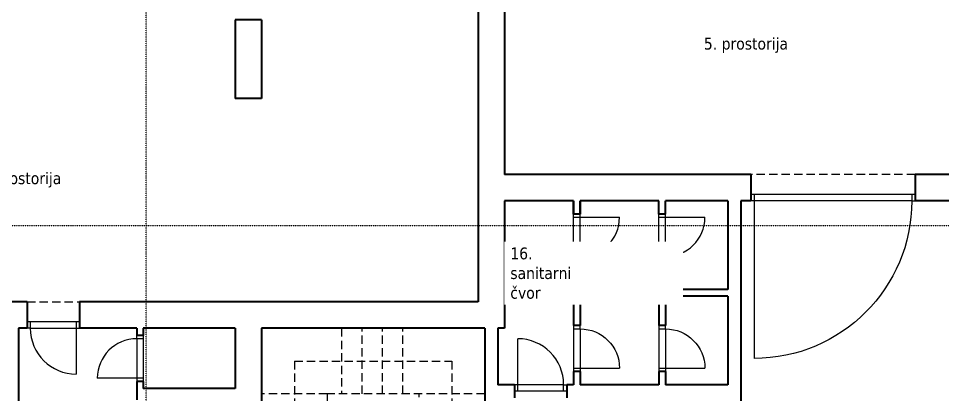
# Model space of a CAD drawing. Header units: millimetres. Extents: x 195897 to 285417, y -229751 to -116129.
# Drawn here: x 197792 to 199199, y -222915 to -222342 of the extents above; entities that cross this region are included whole.
import ezdxf

# ---------------------------------------------------------------- set-up
doc = ezdxf.new("R2010")
doc.units = ezdxf.units.MM
doc.header["$PDMODE"] = 2
doc.linetypes.add('ACAD_ISO03W100', pattern=[30, 12, -18])
doc.linetypes.add('HIDDENX2', pattern=[19.05, 12.7, -6.35])
doc.layers.get('0').update_dxf_attribs({"lineweight": 0})
doc.layers.get('Defpoints').update_dxf_attribs({"color": 250, "lineweight": 0})
doc.layers.add('07-kote', color=70, linetype='Continuous', lineweight=9)
doc.layers.add('TP_01 - 0.50', color=1, linetype='Continuous', lineweight=40)
for name, color, linetype in [('TP_Hidden', 8, 'HIDDENX2'), ('TP_Otvori', 8, 'Continuous'), ('TP_Otvori.block', 8, 'Continuous'), ('zidovi', 1, 'Continuous')]:
    doc.layers.add(name, color=color, linetype=linetype)
doc.styles.add('OPIS', font='hrcom.shx', dxfattribs={"width": 0.8, "height": 20})
doc.styles.add('tahoma10', font='tahoma.ttf', dxfattribs={"height": 2})
doc.dimstyles.new('ISO-25', dxfattribs={"dimtxt": 20, "dimasz": 10, "dimexe": 10, "dimexo": 10, "dimgap": 4, "dimtad": 1, "dimdec": 0, "dimtxsty": 'OPIS', "dimblk": 'ARCHTICK', "dimcen": 10, "dimdle": 10, "dimadec": 0, "dimazin": 0, "dimtfac": 1, "dimtdec": 0, "dimtix": 1, "dimtmove": 0, "dimatfit": 3, "dimldrblk": 'ARCHTICK', "dimfxl": 10, "dimfxlon": 1, "dimarcsym": 0})

# ---------------------------------------------------------------- blocks, each defined once
blk = doc.blocks.new('*U655')
at = {"layer": 'TP_Otvori'}
for p, q in [((5, 0), (5, 70)), ((5, 0), (0, 0)), ((75, 0), (5, 0)), ((5, -10), (5, 0)), ((75, -10), (75, 0)), ((75, 0), (80, 0)), ((80, -10), (0, -10))]:
    blk.add_line(p, q, dxfattribs=at)
blk.add_arc((5, 0), 70, 0, 90, dxfattribs=at)
blk = doc.blocks.new('*U667')
at = {"layer": 'TP_Otvori'}
for p, q in [((5, 0), (5, 240)), ((5, 0), (0, 0)), ((245, 0), (5, 0)), ((5, -10), (5, 0)), ((245, -10), (245, 0)), ((245, 0), (250, 0)), ((250, -10), (0, -10))]:
    blk.add_line(p, q, dxfattribs=at)
blk.add_arc((5, 0), 240, 0, 90, dxfattribs=at)
blk = doc.blocks.new('*U658')
at = {"layer": 'TP_Otvori'}
for p, q in [((5, 0), (5, 60)), ((5, 0), (0, 0)), ((65, 0), (5, 0)), ((5, -10), (5, 0)), ((65, -10), (65, 0)), ((65, 0), (70, 0)), ((70, -10), (0, -10))]:
    blk.add_line(p, q, dxfattribs=at)
blk.add_arc((5, 0), 60, 0, 90, dxfattribs=at)
blk = doc.blocks.new('_ArchTick')
at = {"color": 0, "linetype": 'ByBlock', "lineweight": 0, "const_width": 0.15}
blk.add_lwpolyline([(-0.5, -0.5), (0.5, 0.5)], dxfattribs=at)
blk = doc.blocks.new('*D1075')
at = {"layer": '07-kote', "color": 0, "linetype": 'ByBlock', "lineweight": -2, "ltscale": 5, "transparency": 16777216}
for p, q in [((199841.5, -221670), (199841.5, -223125)), ((199831.5, -221680), (199851.5, -221680)), ((199831.5, -223115), (199851.5, -223115))]:
    blk.add_line(p, q, dxfattribs=at)
at = {"layer": 'Defpoints', "color": 0, "linetype": 'ByBlock', "ltscale": 5, "transparency": 16777216}
for p in [(199352.5, -221680), (198522.5, -223115), (199841.5, -223115)]:
    blk.add_point(p, dxfattribs=at)
at = {"layer": '07-kote', "color": 0, "linetype": 'ByBlock', "lineweight": -2, "ltscale": 5, "transparency": 16777216, "xscale": 10, "yscale": 10, "zscale": 10}
for p, rotation in [((199841.5, -221680), 90), ((199841.5, -223115), 270)]:
    blk.add_blockref('_ArchTick', p, dxfattribs=dict(at, rotation=rotation))
at = {"layer": '07-kote', "color": 0, "linetype": 'ByBlock', "ltscale": 5, "transparency": 16777216, "insert": (199827.5, -222397.5), "char_height": 20, "attachment_point": 5, "rotation": 90, "style": 'OPIS'}
blk.add_mtext('1435', dxfattribs=at)

msp = doc.modelspace()

# ---------------------------------------------------------------- linework, layer by layer
at = {"layer": 'TP_01 - 0.50'}
for p, q in [((198492.5, -222322), (198492.5, -222580)), ((198532.5, -222322), (198532.5, -222580)), ((198162.5, -222344), (198122.5, -222344)), ((198122.5, -222344), (198122.5, -222464)), ((198162.5, -222344), (198162.5, -222464)), ((198162.5, -222464), (198122.5, -222464)), ((198492.5, -222580), (198492.5, -222774)), ((198907.5, -222580), (198532.5, -222580)), ((198907.5, -222580), (198907.5, -222620)), ((199232.5, -222580), (199157.5, -222580)), ((199157.5, -222580), (199157.5, -222620)), ((198637.5, -222620), (198532.5, -222620)), ((198532.5, -222620), (198532.5, -222814)), ((198637.5, -222620), (198637.5, -222640)), ((198637.5, -222640), (198637.5, -222620)), ((198647.5, -222620), (198647.5, -222640)), ((198767.5, -222620), (198647.5, -222620)), ((198647.5, -222640), (198647.5, -222620)), ((198767.5, -222640), (198767.5, -222620)), ((198872.5, -222620), (198777.5, -222620)), ((198777.5, -222640), (198777.5, -222620)), ((198872.5, -222620), (198872.5, -222755)), ((198907.5, -222620), (198892.5, -222620)), ((198892.5, -222620), (198892.5, -222945)), ((199332.5, -222620), (199157.5, -222620)), ((198647.5, -222640), (198637.5, -222640)), ((198777.5, -222640), (198767.5, -222640)), ((198637.5, -222710), (198637.5, -222810)), ((198647.5, -222710), (198637.5, -222710)), ((198647.5, -222710), (198647.5, -222755)), ((198777.5, -222710), (198767.5, -222710)), ((198767.5, -222710), (198767.5, -222755)), ((198777.5, -222710), (198777.5, -222755)), ((198767.5, -222755), (198647.5, -222755)), ((198647.5, -222765), (198647.5, -222810)), ((198647.5, -222765), (198767.5, -222765)), ((198767.5, -222765), (198767.5, -222810)), ((198872.5, -222755), (198777.5, -222755)), ((198872.5, -222765), (198777.5, -222765)), ((198777.5, -222765), (198777.5, -222810)), ((198872.5, -222765), (198872.5, -222900)), ((197805.5, -222774), (197717.5, -222774)), ((197805.5, -222774), (197805.5, -222814)), ((198492.5, -222774), (197885.5, -222774)), ((197885.5, -222774), (197885.5, -222814)), ((198647.5, -222810), (198637.5, -222810)), ((198777.5, -222810), (198767.5, -222810)), ((197792.5, -222814), (197792.5, -223207)), ((197805.5, -222814), (197792.5, -222814)), ((197972.5, -222814), (197885.5, -222814)), ((197972.5, -222814), (197972.5, -222825)), ((197982.5, -222825), (197972.5, -222825)), ((197982.5, -222814), (197982.5, -222825)), ((198122.5, -222814), (197982.5, -222814)), ((198122.5, -222814), (198122.5, -222906)), ((198502.5, -222814), (198162.5, -222814)), ((198162.5, -222814), (198162.5, -223509)), ((198502.5, -222814), (198502.5, -223095)), ((198532.5, -222814), (198522.5, -222814)), ((198522.5, -222814), (198522.5, -222900)), ((198637.5, -222880), (198637.5, -222900)), ((198647.5, -222880), (198637.5, -222880)), ((198647.5, -222880), (198647.5, -222900)), ((198767.5, -222880), (198767.5, -222900)), ((198777.5, -222880), (198767.5, -222880)), ((198777.5, -222880), (198777.5, -222900)), ((197972.5, -222895), (197972.5, -222923)), ((197982.5, -222895), (197972.5, -222895)), ((197982.5, -222895), (197982.5, -222906)), ((198122.5, -222906), (197982.5, -222906)), ((198547.5, -222900), (198522.5, -222900)), ((198547.5, -222900), (198547.5, -222920)), ((198637.5, -222900), (198627.5, -222900)), ((198627.5, -222900), (198627.5, -222920)), ((198767.5, -222900), (198647.5, -222900)), ((198872.5, -222900), (198777.5, -222900))]:
    msp.add_line(p, q, dxfattribs=at)
at = {"layer": 'TP_Hidden'}
for p, q in [((199157.5, -222580), (198907.5, -222580)), ((197805.5, -222774), (197885.5, -222774)), ((198284.5, -222814), (198284.5, -222914)), ((198315.5, -222914), (198315.5, -222814)), ((198346.5, -222914), (198346.5, -222814)), ((198377.5, -222914), (198377.5, -222814)), ((198212.5, -222864), (198212.5, -223059)), ((198212.5, -222864), (198452.5, -222864)), ((198452.5, -222864), (198452.5, -223045)), ((198262.5, -222914), (198162.5, -222914)), ((198502.5, -222914), (198262.5, -222914)), ((198262.5, -222914), (198262.5, -223059)), ((198402.5, -222995), (198402.5, -222914))]:
    msp.add_line(p, q, dxfattribs=at)
at = {"layer": 'zidovi', "linetype": 'ACAD_ISO03W100', "ltscale": 0.02}
for p, q in [((197987.1, -223653.2), (197987.1, -221375.3)), ((199701.4, -222658.1), (196863.5, -222658.1))]:
    msp.add_line(p, q, dxfattribs=at)

# ---------------------------------------------------------------- block references
at = {"layer": 'TP_Otvori.block', "xscale": -1}
for name, p, rotation in [('*U667', (198907.5, -222620), 180), ('*U658', (198647.5, -222880), 270), ('*U658', (198777.5, -222880), 270)]:
    msp.add_blockref(name, p, dxfattribs=dict(at, rotation=rotation))
at = {"layer": 'TP_Otvori.block'}
for name, p, rotation in [('*U658', (198647.5, -222640), 270), ('*U658', (198777.5, -222640), 270), ('*U655', (197885.5, -222814), 180), ('*U658', (197972.5, -222895), 89.99999999999999)]:
    msp.add_blockref(name, p, dxfattribs=dict(at, rotation=rotation))
msp.add_blockref('*U655', (198547.5, -222900), dxfattribs=at)

# ---------------------------------------------------------------- texts
at = {"layer": '07-kote', "linetype": 'ByBlock', "ltscale": 5, "char_height": 18, "attachment_point": 1, "style": 'tahoma10', "bg_fill": 2}
for s, insert in [('\\pt90;5. prostorija ', (198836, -222371.4)), ('\\pt90;8. prostorija', (197729.6, -222576.5))]:
    msp.add_mtext_dynamic_manual_height_columns(s, width=171.793, gutter_width=10, heights=[2.54], dxfattribs=dict(at, insert=insert))

# ---------------------------------------------------------------- next in the draw order: texts
at = {"layer": '07-kote', "linetype": 'ByBlock', "ltscale": 5, "insert": (198541.3, -222691), "char_height": 18, "attachment_point": 1, "style": 'tahoma10', "bg_fill": 2}
msp.add_mtext_dynamic_manual_height_columns('\\pt90;16.\\Psanitarni \\Pčvor ', width=253.996, gutter_width=10, heights=[146.9], dxfattribs=at)

# ---------------------------------------------------------------- next in the draw order: dimensions: what is measured, and where the dimension line sits
at = {"layer": '07-kote', "linetype": 'ByBlock', "ltscale": 5}
dim = msp.add_linear_dim(base=(199841.5, -223115), p1=(199352.5, -221680), p2=(198522.5, -223115), angle=90, dimstyle='ISO-25', override={"dimtmove": 1}, dxfattribs=at)
dim.commit()
dim.dimension.update_dxf_attribs({"geometry": '*D1075', "text_midpoint": (199827.5, -222397.5)})

doc.saveas('drawing.dxf')
